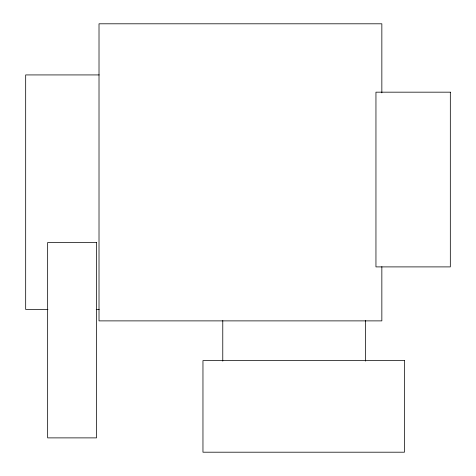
<?xml version="1.0" encoding="UTF-8"?>
<svg xmlns="http://www.w3.org/2000/svg" width="476" height="476" viewBox="0 0 476 476"><rect width="100%" height="100%" fill="white"/><g stroke="black" fill="none" stroke-linecap="round" stroke-linejoin="round"><path stroke-width="0.71" d="M99.216 74.928L25.68 74.928L25.68 309.436L47.963 309.436M96.241 309.436L99.216 309.436M381.847 92.874L381.847 23.8L99.014 23.8L99.014 320.883L381.847 320.883L381.847 266.667M365.52 320.526L365.52 361.129M222.774 320.526L222.774 361.129M450.32 92.171L375.951 92.171L375.951 266.899L450.32 266.899L450.32 92.171M96.497 242.516L47.654 242.516L47.654 437.884L96.497 437.884L96.497 242.516M404.439 360.618L202.96 360.618L202.96 452.2L404.439 452.2L404.439 360.618"/></g></svg>
